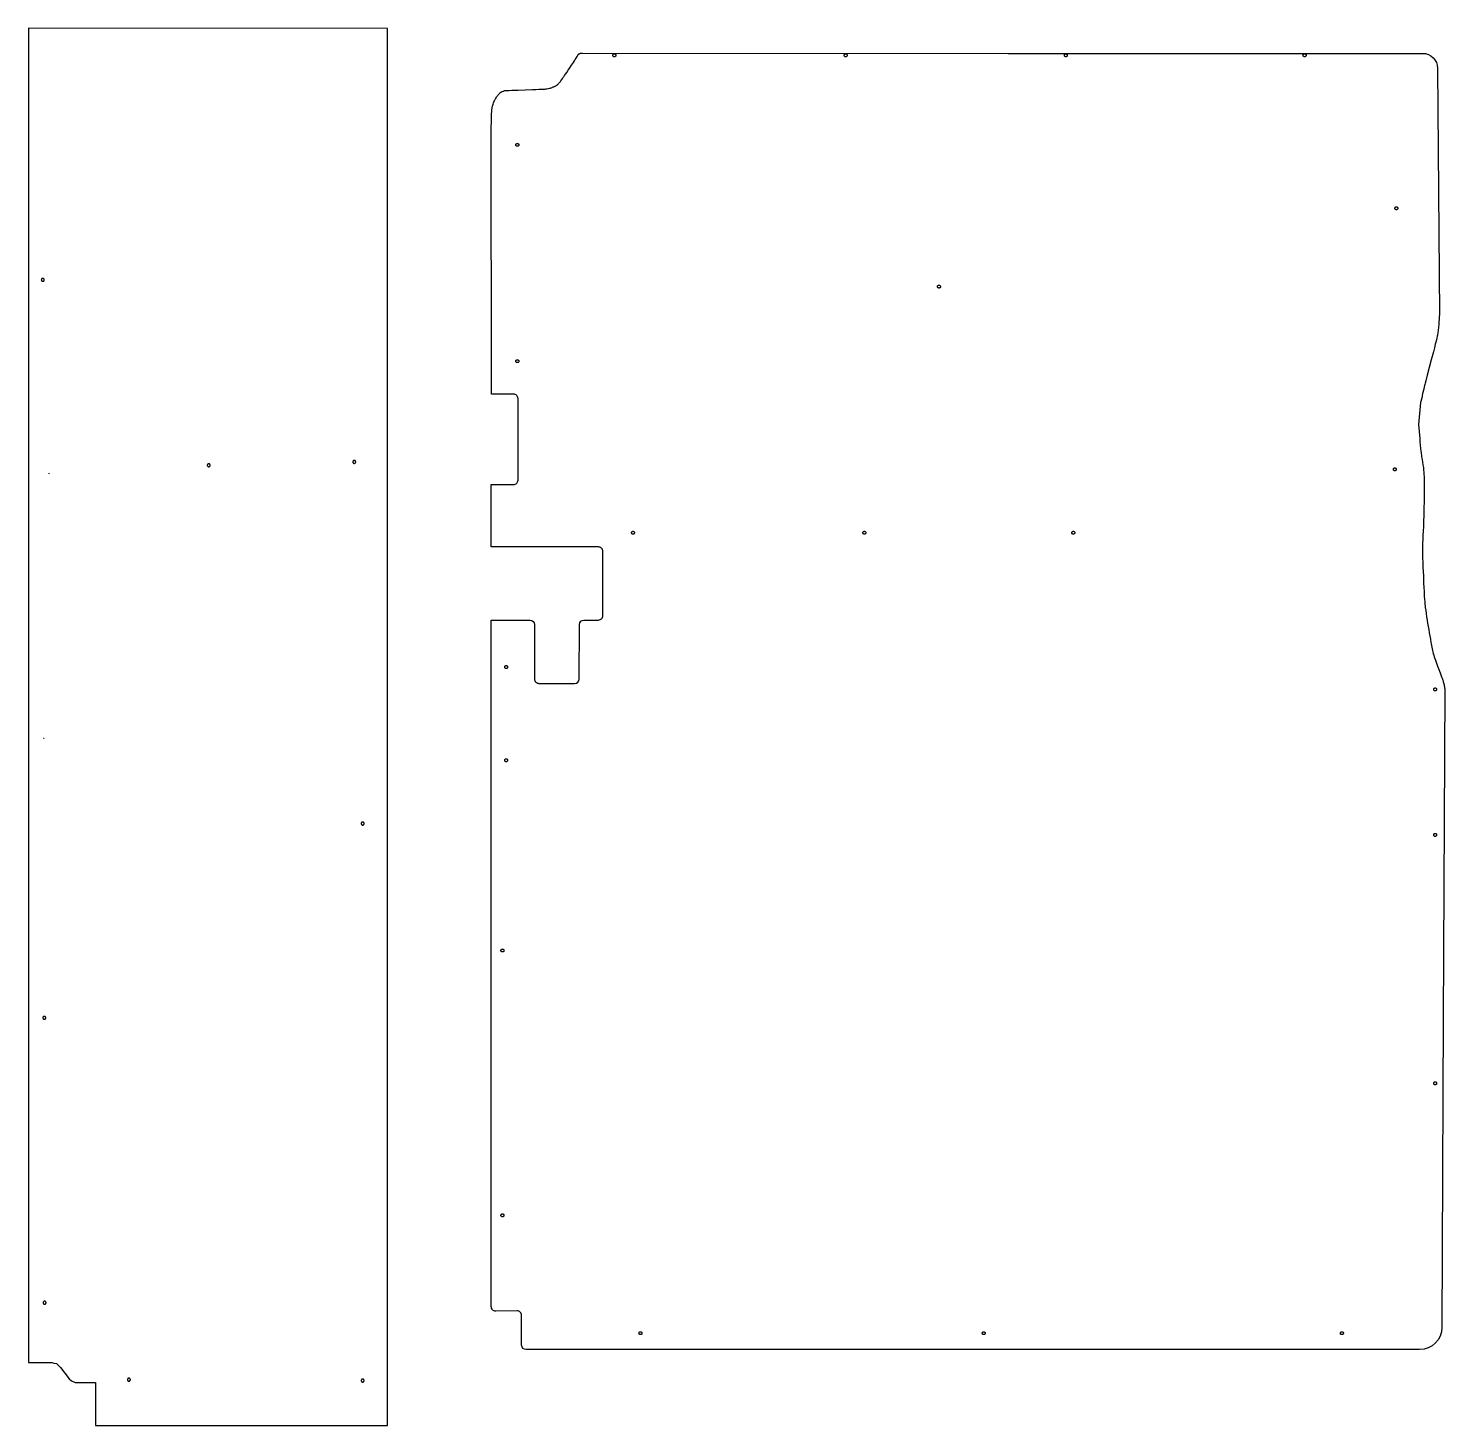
# Model space of a CAD drawing. Extents: x -1323 to 4106, y -2882 to 4656.
# Drawn here: x -1323 to 575, y -2808 to -935 of the extents above; entities that cross this region are included whole.
import ezdxf

# ---------------------------------------------------------------- set-up
doc = ezdxf.new("R2010")
doc.units = 0
doc.layers.add('Default_Layer', color=1, linetype='CONTINUOUS')

msp = doc.modelspace()

# ---------------------------------------------------------------- linework, layer by layer
at = {"layer": 'Default_Layer'}
for points in [[(-858.6, -2808.2), (-841.5, -2808.2), (-841.5, -2340), (-841.5, -1871.7), (-841.5, -1403.4), (-841.5, -935.1), (-1322.6, -935), (-1322.6, -1382.1), (-1322.6, -1829.2), (-1322.6, -2276.3), (-1322.6, -2723.4), (-1290.7, -2723.4), (-1288.4, -2724.6), (-1284.8, -2724.9), (-1279.4, -2730.1), (-1267.9, -2745.2), (-1264.9, -2748.3), (-1259.7, -2750.4), (-1232.8, -2750.4), (-1232.8, -2807.9), (-858.6, -2808.2)], [(-537.2, -969.2), (-537, -969.3), (-536.8, -969.3), (-536.7, -969.3), (-536.5, -969.4), (-536.3, -969.5), (-536.1, -969.6), (-536, -969.7), (-535.8, -969.8), (-535.7, -970), (-535.6, -970.1), (-535.5, -970.3), (-535.4, -970.5), (-535.3, -970.6), (-535.3, -970.8), (-535.3, -971), (-535.2, -971.2), (-535.3, -971.4), (-535.3, -971.6), (-535.3, -971.8), (-535.4, -972), (-535.5, -972.2), (-535.6, -972.4), (-535.7, -972.5), (-535.8, -972.7), (-536, -972.8), (-536.1, -972.9), (-536.3, -973), (-536.5, -973.1), (-536.7, -973.2), (-536.8, -973.2), (-537, -973.2), (-537.2, -973.2), (-537.5, -973.2), (-537.6, -973.2), (-537.8, -973.2), (-538, -973.1), (-538.2, -973), (-538.4, -972.9), (-538.5, -972.8), (-538.7, -972.7), (-538.8, -972.5), (-538.9, -972.4), (-539, -972.2), (-539.1, -972), (-539.2, -971.8), (-539.2, -971.6), (-539.2, -971.4), (-539.2, -971.2), (-539.2, -971), (-539.2, -970.8), (-539.2, -970.6), (-539.1, -970.5), (-539, -970.3), (-538.9, -970.1), (-538.8, -970), (-538.7, -969.8), (-538.5, -969.7), (-538.4, -969.6), (-538.2, -969.5), (-538, -969.4), (-537.8, -969.3), (-537.6, -969.3), (-537.5, -969.3), (-537.2, -969.2)], [(-227.2, -969.2), (-227, -969.3), (-226.8, -969.3), (-226.7, -969.3), (-226.5, -969.4), (-226.3, -969.5), (-226.1, -969.6), (-226, -969.7), (-225.8, -969.8), (-225.7, -970), (-225.6, -970.1), (-225.5, -970.3), (-225.4, -970.5), (-225.3, -970.6), (-225.3, -970.8), (-225.3, -971), (-225.2, -971.2), (-225.3, -971.4), (-225.3, -971.6), (-225.3, -971.8), (-225.4, -972), (-225.5, -972.2), (-225.6, -972.4), (-225.7, -972.5), (-225.8, -972.7), (-226, -972.8), (-226.1, -972.9), (-226.3, -973), (-226.5, -973.1), (-226.7, -973.2), (-226.8, -973.2), (-227, -973.2), (-227.2, -973.2), (-227.5, -973.2), (-227.6, -973.2), (-227.8, -973.2), (-228, -973.1), (-228.2, -973), (-228.4, -972.9), (-228.5, -972.8), (-228.7, -972.7), (-228.8, -972.5), (-228.9, -972.4), (-229, -972.2), (-229.1, -972), (-229.2, -971.8), (-229.2, -971.6), (-229.2, -971.4), (-229.2, -971.2), (-229.2, -971), (-229.2, -970.8), (-229.2, -970.6), (-229.1, -970.5), (-229, -970.3), (-228.9, -970.1), (-228.8, -970), (-228.7, -969.8), (-228.5, -969.7), (-228.4, -969.6), (-228.2, -969.5), (-228, -969.4), (-227.8, -969.3), (-227.6, -969.3), (-227.5, -969.3), (-227.2, -969.2)], [(67.8, -969.2), (68, -969.3), (68.2, -969.3), (68.3, -969.3), (68.5, -969.4), (68.7, -969.5), (68.9, -969.6), (69, -969.7), (69.2, -969.8), (69.3, -970), (69.4, -970.1), (69.5, -970.3), (69.6, -970.5), (69.7, -970.6), (69.7, -970.8), (69.7, -971), (69.8, -971.2), (69.7, -971.4), (69.7, -971.6), (69.7, -971.8), (69.6, -972), (69.5, -972.2), (69.4, -972.4), (69.3, -972.5), (69.2, -972.7), (69, -972.8), (68.9, -972.9), (68.7, -973), (68.5, -973.1), (68.3, -973.2), (68.2, -973.2), (68, -973.2), (67.8, -973.2), (67.5, -973.2), (67.4, -973.2), (67.2, -973.2), (67, -973.1), (66.8, -973), (66.6, -972.9), (66.5, -972.8), (66.3, -972.7), (66.2, -972.5), (66.1, -972.4), (66, -972.2), (65.9, -972), (65.8, -971.8), (65.8, -971.6), (65.8, -971.4), (65.8, -971.2), (65.8, -971), (65.8, -970.8), (65.8, -970.6), (65.9, -970.5), (66, -970.3), (66.1, -970.1), (66.2, -970), (66.3, -969.8), (66.5, -969.7), (66.6, -969.6), (66.8, -969.5), (67, -969.4), (67.2, -969.3), (67.4, -969.3), (67.5, -969.3), (67.8, -969.2)], [(387.8, -969.2), (388, -969.3), (388.2, -969.3), (388.3, -969.3), (388.5, -969.4), (388.7, -969.5), (388.9, -969.6), (389, -969.7), (389.2, -969.8), (389.3, -970), (389.4, -970.1), (389.5, -970.3), (389.6, -970.5), (389.7, -970.6), (389.7, -970.8), (389.7, -971), (389.8, -971.2), (389.7, -971.4), (389.7, -971.6), (389.7, -971.8), (389.6, -972), (389.5, -972.2), (389.4, -972.4), (389.3, -972.5), (389.2, -972.7), (389, -972.8), (388.9, -972.9), (388.7, -973), (388.5, -973.1), (388.3, -973.2), (388.2, -973.2), (388, -973.2), (387.8, -973.2), (387.5, -973.2), (387.4, -973.2), (387.2, -973.2), (387, -973.1), (386.8, -973), (386.6, -972.9), (386.5, -972.8), (386.3, -972.7), (386.2, -972.5), (386.1, -972.4), (386, -972.2), (385.9, -972), (385.8, -971.8), (385.8, -971.6), (385.8, -971.4), (385.8, -971.2), (385.8, -971), (385.8, -970.8), (385.8, -970.6), (385.9, -970.5), (386, -970.3), (386.1, -970.1), (386.2, -970), (386.3, -969.8), (386.5, -969.7), (386.6, -969.6), (386.8, -969.5), (387, -969.4), (387.2, -969.3), (387.4, -969.3), (387.5, -969.3), (387.8, -969.2)], [(-667.2, -1089.2), (-667, -1089.3), (-666.8, -1089.3), (-666.7, -1089.3), (-666.5, -1089.4), (-666.3, -1089.5), (-666.1, -1089.6), (-666, -1089.7), (-665.8, -1089.8), (-665.7, -1090), (-665.6, -1090.1), (-665.5, -1090.3), (-665.4, -1090.5), (-665.3, -1090.6), (-665.3, -1090.8), (-665.3, -1091), (-665.2, -1091.2), (-665.3, -1091.4), (-665.3, -1091.6), (-665.3, -1091.8), (-665.4, -1092), (-665.5, -1092.2), (-665.6, -1092.4), (-665.7, -1092.5), (-665.8, -1092.7), (-666, -1092.8), (-666.1, -1092.9), (-666.3, -1093), (-666.5, -1093.1), (-666.7, -1093.2), (-666.8, -1093.2), (-667, -1093.2), (-667.2, -1093.2), (-667.5, -1093.2), (-667.6, -1093.2), (-667.8, -1093.2), (-668, -1093.1), (-668.2, -1093), (-668.4, -1092.9), (-668.5, -1092.8), (-668.7, -1092.7), (-668.8, -1092.5), (-668.9, -1092.4), (-669, -1092.2), (-669.1, -1092), (-669.2, -1091.8), (-669.2, -1091.6), (-669.2, -1091.4), (-669.2, -1091.2), (-669.2, -1091), (-669.2, -1090.8), (-669.2, -1090.6), (-669.1, -1090.5), (-669, -1090.3), (-668.9, -1090.1), (-668.8, -1090), (-668.7, -1089.8), (-668.5, -1089.7), (-668.4, -1089.6), (-668.2, -1089.5), (-668, -1089.4), (-667.8, -1089.3), (-667.6, -1089.3), (-667.5, -1089.3), (-667.2, -1089.2)], [(510.8, -1174.2), (511, -1174.3), (511.2, -1174.3), (511.3, -1174.3), (511.5, -1174.4), (511.7, -1174.5), (511.9, -1174.6), (512, -1174.7), (512.2, -1174.8), (512.3, -1175), (512.4, -1175.1), (512.5, -1175.3), (512.6, -1175.5), (512.7, -1175.6), (512.7, -1175.8), (512.7, -1176), (512.8, -1176.2), (512.7, -1176.4), (512.7, -1176.6), (512.7, -1176.8), (512.6, -1177), (512.5, -1177.2), (512.4, -1177.4), (512.3, -1177.5), (512.2, -1177.7), (512, -1177.8), (511.9, -1177.9), (511.7, -1178), (511.5, -1178.1), (511.3, -1178.2), (511.2, -1178.2), (511, -1178.2), (510.8, -1178.2), (510.5, -1178.2), (510.4, -1178.2), (510.2, -1178.2), (510, -1178.1), (509.8, -1178), (509.6, -1177.9), (509.5, -1177.8), (509.3, -1177.7), (509.2, -1177.5), (509.1, -1177.4), (509, -1177.2), (508.9, -1177), (508.8, -1176.8), (508.8, -1176.6), (508.8, -1176.4), (508.8, -1176.2), (508.8, -1176), (508.8, -1175.8), (508.8, -1175.6), (508.9, -1175.5), (509, -1175.3), (509.1, -1175.1), (509.2, -1175), (509.3, -1174.8), (509.5, -1174.7), (509.6, -1174.6), (509.8, -1174.5), (510, -1174.4), (510.2, -1174.3), (510.4, -1174.3), (510.5, -1174.3), (510.8, -1174.2)], [(-1303.3, -1270.2), (-1303.5, -1270.2), (-1303.7, -1270.3), (-1303.9, -1270.3), (-1304.1, -1270.4), (-1304.2, -1270.5), (-1304.4, -1270.6), (-1304.5, -1270.7), (-1304.7, -1270.8), (-1304.8, -1271), (-1304.9, -1271.1), (-1305, -1271.3), (-1305.1, -1271.5), (-1305.2, -1271.6), (-1305.2, -1271.8), (-1305.3, -1272), (-1305.3, -1272.2), (-1305.3, -1272.4), (-1305.2, -1272.6), (-1305.2, -1272.8), (-1305.1, -1273), (-1305, -1273.2), (-1304.9, -1273.4), (-1304.8, -1273.5), (-1304.7, -1273.7), (-1304.5, -1273.8), (-1304.4, -1273.9), (-1304.2, -1274), (-1304.1, -1274.1), (-1303.9, -1274.1), (-1303.7, -1274.2), (-1303.5, -1274.2), (-1303.3, -1274.2), (-1303.1, -1274.2), (-1302.9, -1274.2), (-1302.7, -1274.1), (-1302.5, -1274.1), (-1302.3, -1274), (-1302.2, -1273.9), (-1302, -1273.8), (-1301.9, -1273.7), (-1301.7, -1273.5), (-1301.6, -1273.4), (-1301.5, -1273.2), (-1301.4, -1273), (-1301.4, -1272.8), (-1301.3, -1272.6), (-1301.3, -1272.4), (-1301.3, -1272.2), (-1301.3, -1272), (-1301.3, -1271.8), (-1301.4, -1271.6), (-1301.4, -1271.5), (-1301.5, -1271.3), (-1301.6, -1271.1), (-1301.7, -1271), (-1301.9, -1270.8), (-1302, -1270.7), (-1302.2, -1270.6), (-1302.3, -1270.5), (-1302.5, -1270.4), (-1302.7, -1270.3), (-1302.9, -1270.3), (-1303.1, -1270.2), (-1303.3, -1270.2)], [(-102.2, -1279.2), (-102, -1279.3), (-101.8, -1279.3), (-101.7, -1279.3), (-101.5, -1279.4), (-101.3, -1279.5), (-101.1, -1279.6), (-101, -1279.7), (-100.8, -1279.8), (-100.7, -1280), (-100.6, -1280.1), (-100.5, -1280.3), (-100.4, -1280.5), (-100.3, -1280.6), (-100.3, -1280.8), (-100.3, -1281), (-100.2, -1281.2), (-100.3, -1281.4), (-100.3, -1281.6), (-100.3, -1281.8), (-100.4, -1282), (-100.5, -1282.2), (-100.6, -1282.4), (-100.7, -1282.5), (-100.8, -1282.7), (-101, -1282.8), (-101.1, -1282.9), (-101.3, -1283), (-101.5, -1283.1), (-101.7, -1283.2), (-101.8, -1283.2), (-102, -1283.2), (-102.2, -1283.2), (-102.5, -1283.2), (-102.6, -1283.2), (-102.8, -1283.2), (-103, -1283.1), (-103.2, -1283), (-103.4, -1282.9), (-103.5, -1282.8), (-103.7, -1282.7), (-103.8, -1282.5), (-103.9, -1282.4), (-104, -1282.2), (-104.1, -1282), (-104.2, -1281.8), (-104.2, -1281.6), (-104.2, -1281.4), (-104.2, -1281.2), (-104.2, -1281), (-104.2, -1280.8), (-104.2, -1280.6), (-104.1, -1280.5), (-104, -1280.3), (-103.9, -1280.1), (-103.8, -1280), (-103.7, -1279.8), (-103.5, -1279.7), (-103.4, -1279.6), (-103.2, -1279.5), (-103, -1279.4), (-102.8, -1279.3), (-102.6, -1279.3), (-102.5, -1279.3), (-102.2, -1279.2)], [(-667.2, -1379.2), (-667, -1379.3), (-666.8, -1379.3), (-666.7, -1379.3), (-666.5, -1379.4), (-666.3, -1379.5), (-666.1, -1379.6), (-666, -1379.7), (-665.8, -1379.8), (-665.7, -1380), (-665.6, -1380.1), (-665.5, -1380.3), (-665.4, -1380.5), (-665.3, -1380.6), (-665.3, -1380.8), (-665.3, -1381), (-665.2, -1381.2), (-665.3, -1381.4), (-665.3, -1381.6), (-665.3, -1381.8), (-665.4, -1382), (-665.5, -1382.2), (-665.6, -1382.4), (-665.7, -1382.5), (-665.8, -1382.7), (-666, -1382.8), (-666.1, -1382.9), (-666.3, -1383), (-666.5, -1383.1), (-666.7, -1383.2), (-666.8, -1383.2), (-667, -1383.2), (-667.2, -1383.2), (-667.5, -1383.2), (-667.6, -1383.2), (-667.8, -1383.2), (-668, -1383.1), (-668.2, -1383), (-668.4, -1382.9), (-668.5, -1382.8), (-668.7, -1382.7), (-668.8, -1382.5), (-668.9, -1382.4), (-669, -1382.2), (-669.1, -1382), (-669.2, -1381.8), (-669.2, -1381.6), (-669.2, -1381.4), (-669.2, -1381.2), (-669.2, -1381), (-669.2, -1380.8), (-669.2, -1380.6), (-669.1, -1380.5), (-669, -1380.3), (-668.9, -1380.1), (-668.8, -1380), (-668.7, -1379.8), (-668.5, -1379.7), (-668.4, -1379.6), (-668.2, -1379.5), (-668, -1379.4), (-667.8, -1379.3), (-667.6, -1379.3), (-667.5, -1379.3), (-667.2, -1379.2)], [(-885.9, -1514.3), (-886.1, -1514.3), (-886.3, -1514.3), (-886.5, -1514.4), (-886.6, -1514.4), (-886.8, -1514.5), (-887, -1514.6), (-887.1, -1514.7), (-887.3, -1514.9), (-887.4, -1515), (-887.5, -1515.2), (-887.6, -1515.3), (-887.7, -1515.5), (-887.8, -1515.7), (-887.8, -1515.9), (-887.9, -1516.1), (-887.9, -1516.3), (-887.9, -1516.5), (-887.8, -1516.7), (-887.8, -1516.9), (-887.7, -1517.1), (-887.6, -1517.2), (-887.5, -1517.4), (-887.4, -1517.5), (-887.3, -1517.7), (-887.1, -1517.8), (-887, -1517.9), (-886.8, -1518), (-886.6, -1518.1), (-886.5, -1518.2), (-886.3, -1518.2), (-886.1, -1518.3), (-885.9, -1518.3), (-885.7, -1518.3), (-885.5, -1518.2), (-885.3, -1518.2), (-885.1, -1518.1), (-884.9, -1518), (-884.7, -1517.9), (-884.6, -1517.8), (-884.5, -1517.7), (-884.3, -1517.5), (-884.2, -1517.4), (-884.1, -1517.2), (-884, -1517.1), (-884, -1516.9), (-883.9, -1516.7), (-883.9, -1516.5), (-883.9, -1516.3), (-883.9, -1516.1), (-883.9, -1515.9), (-884, -1515.7), (-884, -1515.5), (-884.1, -1515.3), (-884.2, -1515.2), (-884.3, -1515), (-884.5, -1514.9), (-884.6, -1514.7), (-884.7, -1514.6), (-884.9, -1514.5), (-885.1, -1514.4), (-885.3, -1514.4), (-885.5, -1514.3), (-885.7, -1514.3), (-885.9, -1514.3)], [(-1080.9, -1518.7), (-1081.1, -1518.7), (-1081.3, -1518.8), (-1081.5, -1518.8), (-1081.7, -1518.9), (-1081.8, -1519), (-1082, -1519.1), (-1082.2, -1519.2), (-1082.3, -1519.3), (-1082.4, -1519.5), (-1082.5, -1519.6), (-1082.6, -1519.8), (-1082.7, -1520), (-1082.8, -1520.1), (-1082.8, -1520.3), (-1082.9, -1520.5), (-1082.9, -1520.7), (-1082.9, -1520.9), (-1082.8, -1521.1), (-1082.8, -1521.3), (-1082.7, -1521.5), (-1082.6, -1521.7), (-1082.5, -1521.9), (-1082.4, -1522), (-1082.3, -1522.1), (-1082.2, -1522.3), (-1082, -1522.4), (-1081.8, -1522.5), (-1081.7, -1522.6), (-1081.5, -1522.6), (-1081.3, -1522.7), (-1081.1, -1522.7), (-1080.9, -1522.7), (-1080.7, -1522.7), (-1080.5, -1522.7), (-1080.3, -1522.6), (-1080.1, -1522.6), (-1079.9, -1522.5), (-1079.8, -1522.4), (-1079.6, -1522.3), (-1079.5, -1522.1), (-1079.3, -1522), (-1079.2, -1521.9), (-1079.1, -1521.7), (-1079, -1521.5), (-1079, -1521.3), (-1078.9, -1521.1), (-1078.9, -1520.9), (-1078.9, -1520.7), (-1078.9, -1520.5), (-1078.9, -1520.3), (-1079, -1520.1), (-1079, -1520), (-1079.1, -1519.8), (-1079.2, -1519.6), (-1079.3, -1519.5), (-1079.5, -1519.3), (-1079.6, -1519.2), (-1079.8, -1519.1), (-1079.9, -1519), (-1080.1, -1518.9), (-1080.3, -1518.8), (-1080.5, -1518.8), (-1080.7, -1518.7), (-1080.9, -1518.7)], [(508.8, -1524.2), (509, -1524.3), (509.2, -1524.3), (509.3, -1524.3), (509.5, -1524.4), (509.7, -1524.5), (509.9, -1524.6), (510, -1524.7), (510.2, -1524.8), (510.3, -1525), (510.4, -1525.1), (510.5, -1525.3), (510.6, -1525.5), (510.7, -1525.6), (510.7, -1525.8), (510.7, -1526), (510.8, -1526.2), (510.7, -1526.4), (510.7, -1526.6), (510.7, -1526.8), (510.6, -1527), (510.5, -1527.2), (510.4, -1527.4), (510.3, -1527.5), (510.2, -1527.7), (510, -1527.8), (509.9, -1527.9), (509.7, -1528), (509.5, -1528.1), (509.3, -1528.2), (509.2, -1528.2), (509, -1528.2), (508.8, -1528.2), (508.5, -1528.2), (508.4, -1528.2), (508.2, -1528.2), (508, -1528.1), (507.8, -1528), (507.6, -1527.9), (507.5, -1527.8), (507.3, -1527.7), (507.2, -1527.5), (507.1, -1527.4), (507, -1527.2), (506.9, -1527), (506.8, -1526.8), (506.8, -1526.6), (506.8, -1526.4), (506.8, -1526.2), (506.8, -1526), (506.8, -1525.8), (506.8, -1525.6), (506.9, -1525.5), (507, -1525.3), (507.1, -1525.1), (507.2, -1525), (507.3, -1524.8), (507.5, -1524.7), (507.6, -1524.6), (507.8, -1524.5), (508, -1524.4), (508.2, -1524.3), (508.4, -1524.3), (508.5, -1524.3), (508.8, -1524.2)], [(-512.2, -1609.2), (-512, -1609.3), (-511.8, -1609.3), (-511.7, -1609.3), (-511.5, -1609.4), (-511.3, -1609.5), (-511.1, -1609.6), (-511, -1609.7), (-510.8, -1609.8), (-510.7, -1610), (-510.6, -1610.1), (-510.5, -1610.3), (-510.4, -1610.5), (-510.3, -1610.6), (-510.3, -1610.8), (-510.3, -1611), (-510.2, -1611.2), (-510.3, -1611.4), (-510.3, -1611.6), (-510.3, -1611.8), (-510.4, -1612), (-510.5, -1612.2), (-510.6, -1612.4), (-510.7, -1612.5), (-510.8, -1612.7), (-511, -1612.8), (-511.1, -1612.9), (-511.3, -1613), (-511.5, -1613.1), (-511.7, -1613.2), (-511.8, -1613.2), (-512, -1613.2), (-512.2, -1613.2), (-512.5, -1613.2), (-512.6, -1613.2), (-512.8, -1613.2), (-513, -1613.1), (-513.2, -1613), (-513.4, -1612.9), (-513.5, -1612.8), (-513.7, -1612.7), (-513.8, -1612.5), (-513.9, -1612.4), (-514, -1612.2), (-514.1, -1612), (-514.2, -1611.8), (-514.2, -1611.6), (-514.2, -1611.4), (-514.2, -1611.2), (-514.2, -1611), (-514.2, -1610.8), (-514.2, -1610.6), (-514.1, -1610.5), (-514, -1610.3), (-513.9, -1610.1), (-513.8, -1610), (-513.7, -1609.8), (-513.5, -1609.7), (-513.4, -1609.6), (-513.2, -1609.5), (-513, -1609.4), (-512.8, -1609.3), (-512.6, -1609.3), (-512.5, -1609.3), (-512.2, -1609.2)], [(-202.2, -1609.2), (-202, -1609.3), (-201.8, -1609.3), (-201.7, -1609.3), (-201.5, -1609.4), (-201.3, -1609.5), (-201.1, -1609.6), (-201, -1609.7), (-200.8, -1609.8), (-200.7, -1610), (-200.6, -1610.1), (-200.5, -1610.3), (-200.4, -1610.5), (-200.3, -1610.6), (-200.3, -1610.8), (-200.3, -1611), (-200.2, -1611.2), (-200.3, -1611.4), (-200.3, -1611.6), (-200.3, -1611.8), (-200.4, -1612), (-200.5, -1612.2), (-200.6, -1612.4), (-200.7, -1612.5), (-200.8, -1612.7), (-201, -1612.8), (-201.1, -1612.9), (-201.3, -1613), (-201.5, -1613.1), (-201.7, -1613.2), (-201.8, -1613.2), (-202, -1613.2), (-202.2, -1613.2), (-202.5, -1613.2), (-202.6, -1613.2), (-202.8, -1613.2), (-203, -1613.1), (-203.2, -1613), (-203.4, -1612.9), (-203.5, -1612.8), (-203.7, -1612.7), (-203.8, -1612.5), (-203.9, -1612.4), (-204, -1612.2), (-204.1, -1612), (-204.2, -1611.8), (-204.2, -1611.6), (-204.2, -1611.4), (-204.2, -1611.2), (-204.2, -1611), (-204.2, -1610.8), (-204.2, -1610.6), (-204.1, -1610.5), (-204, -1610.3), (-203.9, -1610.1), (-203.8, -1610), (-203.7, -1609.8), (-203.5, -1609.7), (-203.4, -1609.6), (-203.2, -1609.5), (-203, -1609.4), (-202.8, -1609.3), (-202.6, -1609.3), (-202.5, -1609.3), (-202.2, -1609.2)], [(77.8, -1609.2), (78, -1609.3), (78.2, -1609.3), (78.3, -1609.3), (78.5, -1609.4), (78.7, -1609.5), (78.9, -1609.6), (79, -1609.7), (79.2, -1609.8), (79.3, -1610), (79.4, -1610.1), (79.5, -1610.3), (79.6, -1610.5), (79.7, -1610.6), (79.7, -1610.8), (79.7, -1611), (79.8, -1611.2), (79.7, -1611.4), (79.7, -1611.6), (79.7, -1611.8), (79.6, -1612), (79.5, -1612.2), (79.4, -1612.4), (79.3, -1612.5), (79.2, -1612.7), (79, -1612.8), (78.9, -1612.9), (78.7, -1613), (78.5, -1613.1), (78.3, -1613.2), (78.2, -1613.2), (78, -1613.2), (77.8, -1613.2), (77.5, -1613.2), (77.4, -1613.2), (77.2, -1613.2), (77, -1613.1), (76.8, -1613), (76.6, -1612.9), (76.5, -1612.8), (76.3, -1612.7), (76.2, -1612.5), (76.1, -1612.4), (76, -1612.2), (75.9, -1612), (75.8, -1611.8), (75.8, -1611.6), (75.8, -1611.4), (75.8, -1611.2), (75.8, -1611), (75.8, -1610.8), (75.8, -1610.6), (75.9, -1610.5), (76, -1610.3), (76.1, -1610.1), (76.2, -1610), (76.3, -1609.8), (76.5, -1609.7), (76.6, -1609.6), (76.8, -1609.5), (77, -1609.4), (77.2, -1609.3), (77.4, -1609.3), (77.5, -1609.3), (77.8, -1609.2)], [(-682.2, -1789.2), (-682, -1789.3), (-681.8, -1789.3), (-681.7, -1789.3), (-681.5, -1789.4), (-681.3, -1789.5), (-681.1, -1789.6), (-681, -1789.7), (-680.8, -1789.8), (-680.7, -1790), (-680.6, -1790.1), (-680.5, -1790.3), (-680.4, -1790.5), (-680.3, -1790.6), (-680.3, -1790.8), (-680.3, -1791), (-680.2, -1791.2), (-680.3, -1791.4), (-680.3, -1791.6), (-680.3, -1791.8), (-680.4, -1792), (-680.5, -1792.2), (-680.6, -1792.4), (-680.7, -1792.5), (-680.8, -1792.7), (-681, -1792.8), (-681.1, -1792.9), (-681.3, -1793), (-681.5, -1793.1), (-681.7, -1793.2), (-681.8, -1793.2), (-682, -1793.2), (-682.2, -1793.2), (-682.5, -1793.2), (-682.6, -1793.2), (-682.8, -1793.2), (-683, -1793.1), (-683.2, -1793), (-683.4, -1792.9), (-683.5, -1792.8), (-683.7, -1792.7), (-683.8, -1792.5), (-683.9, -1792.4), (-684, -1792.2), (-684.1, -1792), (-684.2, -1791.8), (-684.2, -1791.6), (-684.2, -1791.4), (-684.2, -1791.2), (-684.2, -1791), (-684.2, -1790.8), (-684.2, -1790.6), (-684.1, -1790.5), (-684, -1790.3), (-683.9, -1790.1), (-683.8, -1790), (-683.7, -1789.8), (-683.5, -1789.7), (-683.4, -1789.6), (-683.2, -1789.5), (-683, -1789.4), (-682.8, -1789.3), (-682.6, -1789.3), (-682.5, -1789.3), (-682.2, -1789.2)], [(562.8, -1819.2), (563, -1819.3), (563.2, -1819.3), (563.3, -1819.3), (563.5, -1819.4), (563.7, -1819.5), (563.9, -1819.6), (564, -1819.7), (564.2, -1819.8), (564.3, -1820), (564.4, -1820.1), (564.5, -1820.3), (564.6, -1820.5), (564.7, -1820.6), (564.7, -1820.8), (564.7, -1821), (564.8, -1821.2), (564.7, -1821.4), (564.7, -1821.6), (564.7, -1821.8), (564.6, -1822), (564.5, -1822.2), (564.4, -1822.4), (564.3, -1822.5), (564.2, -1822.7), (564, -1822.8), (563.9, -1822.9), (563.7, -1823), (563.5, -1823.1), (563.3, -1823.2), (563.2, -1823.2), (563, -1823.2), (562.8, -1823.2), (562.5, -1823.2), (562.4, -1823.2), (562.2, -1823.2), (562, -1823.1), (561.8, -1823), (561.6, -1822.9), (561.5, -1822.8), (561.3, -1822.7), (561.2, -1822.5), (561.1, -1822.4), (561, -1822.2), (560.9, -1822), (560.8, -1821.8), (560.8, -1821.6), (560.8, -1821.4), (560.8, -1821.2), (560.8, -1821), (560.8, -1820.8), (560.8, -1820.6), (560.9, -1820.5), (561, -1820.3), (561.1, -1820.1), (561.2, -1820), (561.3, -1819.8), (561.5, -1819.7), (561.6, -1819.6), (561.8, -1819.5), (562, -1819.4), (562.2, -1819.3), (562.4, -1819.3), (562.5, -1819.3), (562.8, -1819.2)], [(-682.2, -1914.2), (-682, -1914.3), (-681.8, -1914.3), (-681.7, -1914.3), (-681.5, -1914.4), (-681.3, -1914.5), (-681.1, -1914.6), (-681, -1914.7), (-680.8, -1914.8), (-680.7, -1915), (-680.6, -1915.1), (-680.5, -1915.3), (-680.4, -1915.5), (-680.3, -1915.6), (-680.3, -1915.8), (-680.3, -1916), (-680.2, -1916.2), (-680.3, -1916.4), (-680.3, -1916.6), (-680.3, -1916.8), (-680.4, -1917), (-680.5, -1917.2), (-680.6, -1917.4), (-680.7, -1917.5), (-680.8, -1917.7), (-681, -1917.8), (-681.1, -1917.9), (-681.3, -1918), (-681.5, -1918.1), (-681.7, -1918.2), (-681.8, -1918.2), (-682, -1918.2), (-682.2, -1918.2), (-682.5, -1918.2), (-682.6, -1918.2), (-682.8, -1918.2), (-683, -1918.1), (-683.2, -1918), (-683.4, -1917.9), (-683.5, -1917.8), (-683.7, -1917.7), (-683.8, -1917.5), (-683.9, -1917.4), (-684, -1917.2), (-684.1, -1917), (-684.2, -1916.8), (-684.2, -1916.6), (-684.2, -1916.4), (-684.2, -1916.2), (-684.2, -1916), (-684.2, -1915.8), (-684.2, -1915.6), (-684.1, -1915.5), (-684, -1915.3), (-683.9, -1915.1), (-683.8, -1915), (-683.7, -1914.8), (-683.5, -1914.7), (-683.4, -1914.6), (-683.2, -1914.5), (-683, -1914.4), (-682.8, -1914.3), (-682.6, -1914.3), (-682.5, -1914.3), (-682.2, -1914.2)], [(-874.5, -1999), (-874.7, -1999.1), (-874.9, -1999.1), (-875.1, -1999.1), (-875.3, -1999.2), (-875.5, -1999.3), (-875.6, -1999.4), (-875.8, -1999.5), (-875.9, -1999.6), (-876.1, -1999.8), (-876.2, -1999.9), (-876.3, -2000.1), (-876.4, -2000.3), (-876.4, -2000.5), (-876.5, -2000.6), (-876.5, -2000.8), (-876.5, -2001), (-876.5, -2001.3), (-876.5, -2001.4), (-876.4, -2001.6), (-876.4, -2001.8), (-876.3, -2002), (-876.2, -2002.2), (-876.1, -2002.3), (-875.9, -2002.5), (-875.8, -2002.6), (-875.6, -2002.7), (-875.5, -2002.8), (-875.3, -2002.9), (-875.1, -2003), (-874.9, -2003), (-874.7, -2003), (-874.5, -2003), (-874.3, -2003), (-874.1, -2003), (-873.9, -2003), (-873.7, -2002.9), (-873.6, -2002.8), (-873.4, -2002.7), (-873.3, -2002.6), (-873.1, -2002.5), (-873, -2002.3), (-872.9, -2002.2), (-872.8, -2002), (-872.7, -2001.8), (-872.6, -2001.6), (-872.6, -2001.4), (-872.5, -2001.3), (-872.5, -2001), (-872.5, -2000.8), (-872.6, -2000.6), (-872.6, -2000.5), (-872.7, -2000.3), (-872.8, -2000.1), (-872.9, -1999.9), (-873, -1999.8), (-873.1, -1999.6), (-873.3, -1999.5), (-873.4, -1999.4), (-873.6, -1999.3), (-873.7, -1999.2), (-873.9, -1999.1), (-874.1, -1999.1), (-874.3, -1999.1), (-874.5, -1999)], [(562.8, -2014.2), (563, -2014.3), (563.2, -2014.3), (563.3, -2014.3), (563.5, -2014.4), (563.7, -2014.5), (563.9, -2014.6), (564, -2014.7), (564.2, -2014.8), (564.3, -2015), (564.4, -2015.1), (564.5, -2015.3), (564.6, -2015.5), (564.7, -2015.6), (564.7, -2015.8), (564.7, -2016), (564.8, -2016.2), (564.7, -2016.4), (564.7, -2016.6), (564.7, -2016.8), (564.6, -2017), (564.5, -2017.2), (564.4, -2017.4), (564.3, -2017.5), (564.2, -2017.7), (564, -2017.8), (563.9, -2017.9), (563.7, -2018), (563.5, -2018.1), (563.3, -2018.2), (563.2, -2018.2), (563, -2018.2), (562.8, -2018.2), (562.5, -2018.2), (562.4, -2018.2), (562.2, -2018.2), (562, -2018.1), (561.8, -2018), (561.6, -2017.9), (561.5, -2017.8), (561.3, -2017.7), (561.2, -2017.5), (561.1, -2017.4), (561, -2017.2), (560.9, -2017), (560.8, -2016.8), (560.8, -2016.6), (560.8, -2016.4), (560.8, -2016.2), (560.8, -2016), (560.8, -2015.8), (560.8, -2015.6), (560.9, -2015.5), (561, -2015.3), (561.1, -2015.1), (561.2, -2015), (561.3, -2014.8), (561.5, -2014.7), (561.6, -2014.6), (561.8, -2014.5), (562, -2014.4), (562.2, -2014.3), (562.4, -2014.3), (562.5, -2014.3), (562.8, -2014.2)], [(-687.2, -2169.2), (-687, -2169.3), (-686.8, -2169.3), (-686.7, -2169.3), (-686.5, -2169.4), (-686.3, -2169.5), (-686.1, -2169.6), (-686, -2169.7), (-685.8, -2169.8), (-685.7, -2170), (-685.6, -2170.1), (-685.5, -2170.3), (-685.4, -2170.5), (-685.3, -2170.6), (-685.3, -2170.8), (-685.3, -2171), (-685.2, -2171.2), (-685.3, -2171.4), (-685.3, -2171.6), (-685.3, -2171.8), (-685.4, -2172), (-685.5, -2172.2), (-685.6, -2172.4), (-685.7, -2172.5), (-685.8, -2172.7), (-686, -2172.8), (-686.1, -2172.9), (-686.3, -2173), (-686.5, -2173.1), (-686.7, -2173.2), (-686.8, -2173.2), (-687, -2173.2), (-687.2, -2173.2), (-687.5, -2173.2), (-687.6, -2173.2), (-687.8, -2173.2), (-688, -2173.1), (-688.2, -2173), (-688.4, -2172.9), (-688.5, -2172.8), (-688.7, -2172.7), (-688.8, -2172.5), (-688.9, -2172.4), (-689, -2172.2), (-689.1, -2172), (-689.2, -2171.8), (-689.2, -2171.6), (-689.2, -2171.4), (-689.2, -2171.2), (-689.2, -2171), (-689.2, -2170.8), (-689.2, -2170.6), (-689.1, -2170.5), (-689, -2170.3), (-688.9, -2170.1), (-688.8, -2170), (-688.7, -2169.8), (-688.5, -2169.7), (-688.4, -2169.6), (-688.2, -2169.5), (-688, -2169.4), (-687.8, -2169.3), (-687.6, -2169.3), (-687.5, -2169.3), (-687.2, -2169.2)], [(-1301.2, -2259.5), (-1301.5, -2259.5), (-1301.7, -2259.5), (-1301.8, -2259.5), (-1302, -2259.6), (-1302.2, -2259.7), (-1302.4, -2259.8), (-1302.5, -2259.9), (-1302.7, -2260), (-1302.8, -2260.2), (-1302.9, -2260.3), (-1303, -2260.5), (-1303.1, -2260.7), (-1303.2, -2260.9), (-1303.2, -2261), (-1303.2, -2261.2), (-1303.2, -2261.5), (-1303.2, -2261.7), (-1303.2, -2261.9), (-1303.2, -2262), (-1303.1, -2262.2), (-1303, -2262.4), (-1302.9, -2262.6), (-1302.8, -2262.7), (-1302.7, -2262.9), (-1302.5, -2263), (-1302.4, -2263.1), (-1302.2, -2263.2), (-1302, -2263.3), (-1301.8, -2263.4), (-1301.7, -2263.4), (-1301.5, -2263.4), (-1301.2, -2263.5), (-1301, -2263.4), (-1300.8, -2263.4), (-1300.7, -2263.4), (-1300.5, -2263.3), (-1300.3, -2263.2), (-1300.1, -2263.1), (-1300, -2263), (-1299.8, -2262.9), (-1299.7, -2262.7), (-1299.6, -2262.6), (-1299.5, -2262.4), (-1299.4, -2262.2), (-1299.3, -2262), (-1299.3, -2261.9), (-1299.3, -2261.7), (-1299.2, -2261.5), (-1299.3, -2261.2), (-1299.3, -2261), (-1299.3, -2260.9), (-1299.4, -2260.7), (-1299.5, -2260.5), (-1299.6, -2260.3), (-1299.7, -2260.2), (-1299.8, -2260), (-1300, -2259.9), (-1300.1, -2259.8), (-1300.3, -2259.7), (-1300.5, -2259.6), (-1300.7, -2259.5), (-1300.8, -2259.5), (-1301, -2259.5), (-1301.2, -2259.5)], [(562.8, -2347.2), (563, -2347.3), (563.2, -2347.3), (563.3, -2347.3), (563.5, -2347.4), (563.7, -2347.5), (563.9, -2347.6), (564, -2347.7), (564.2, -2347.8), (564.3, -2348), (564.4, -2348.1), (564.5, -2348.3), (564.6, -2348.5), (564.7, -2348.6), (564.7, -2348.8), (564.7, -2349), (564.8, -2349.2), (564.7, -2349.4), (564.7, -2349.6), (564.7, -2349.8), (564.6, -2350), (564.5, -2350.2), (564.4, -2350.4), (564.3, -2350.5), (564.2, -2350.7), (564, -2350.8), (563.9, -2350.9), (563.7, -2351), (563.5, -2351.1), (563.3, -2351.2), (563.2, -2351.2), (563, -2351.2), (562.8, -2351.2), (562.5, -2351.2), (562.4, -2351.2), (562.2, -2351.2), (562, -2351.1), (561.8, -2351), (561.6, -2350.9), (561.5, -2350.8), (561.3, -2350.7), (561.2, -2350.5), (561.1, -2350.4), (561, -2350.2), (560.9, -2350), (560.8, -2349.8), (560.8, -2349.6), (560.8, -2349.4), (560.8, -2349.2), (560.8, -2349), (560.8, -2348.8), (560.8, -2348.6), (560.9, -2348.5), (561, -2348.3), (561.1, -2348.1), (561.2, -2348), (561.3, -2347.8), (561.5, -2347.7), (561.6, -2347.6), (561.8, -2347.5), (562, -2347.4), (562.2, -2347.3), (562.4, -2347.3), (562.5, -2347.3), (562.8, -2347.2)], [(-687.2, -2524.2), (-687, -2524.3), (-686.8, -2524.3), (-686.7, -2524.3), (-686.5, -2524.4), (-686.3, -2524.5), (-686.1, -2524.6), (-686, -2524.7), (-685.8, -2524.8), (-685.7, -2525), (-685.6, -2525.1), (-685.5, -2525.3), (-685.4, -2525.5), (-685.3, -2525.6), (-685.3, -2525.8), (-685.3, -2526), (-685.2, -2526.2), (-685.3, -2526.4), (-685.3, -2526.6), (-685.3, -2526.8), (-685.4, -2527), (-685.5, -2527.2), (-685.6, -2527.4), (-685.7, -2527.5), (-685.8, -2527.7), (-686, -2527.8), (-686.1, -2527.9), (-686.3, -2528), (-686.5, -2528.1), (-686.7, -2528.2), (-686.8, -2528.2), (-687, -2528.2), (-687.2, -2528.2), (-687.5, -2528.2), (-687.6, -2528.2), (-687.8, -2528.2), (-688, -2528.1), (-688.2, -2528), (-688.4, -2527.9), (-688.5, -2527.8), (-688.7, -2527.7), (-688.8, -2527.5), (-688.9, -2527.4), (-689, -2527.2), (-689.1, -2527), (-689.2, -2526.8), (-689.2, -2526.6), (-689.2, -2526.4), (-689.2, -2526.2), (-689.2, -2526), (-689.2, -2525.8), (-689.2, -2525.6), (-689.1, -2525.5), (-689, -2525.3), (-688.9, -2525.1), (-688.8, -2525), (-688.7, -2524.8), (-688.5, -2524.7), (-688.4, -2524.6), (-688.2, -2524.5), (-688, -2524.4), (-687.8, -2524.3), (-687.6, -2524.3), (-687.5, -2524.3), (-687.2, -2524.2)], [(-1300.8, -2641.5), (-1301, -2641.5), (-1301.2, -2641.5), (-1301.4, -2641.5), (-1301.6, -2641.6), (-1301.8, -2641.7), (-1302, -2641.8), (-1302.1, -2641.9), (-1302.3, -2642), (-1302.4, -2642.2), (-1302.5, -2642.3), (-1302.6, -2642.5), (-1302.7, -2642.7), (-1302.8, -2642.9), (-1302.8, -2643.1), (-1302.8, -2643.3), (-1302.8, -2643.5), (-1302.8, -2643.7), (-1302.8, -2643.9), (-1302.8, -2644.1), (-1302.7, -2644.2), (-1302.6, -2644.4), (-1302.5, -2644.6), (-1302.4, -2644.7), (-1302.3, -2644.9), (-1302.1, -2645), (-1302, -2645.1), (-1301.8, -2645.2), (-1301.6, -2645.3), (-1301.4, -2645.4), (-1301.2, -2645.4), (-1301, -2645.4), (-1300.8, -2645.5), (-1300.6, -2645.4), (-1300.4, -2645.4), (-1300.2, -2645.4), (-1300.1, -2645.3), (-1299.9, -2645.2), (-1299.7, -2645.1), (-1299.6, -2645), (-1299.4, -2644.9), (-1299.3, -2644.7), (-1299.2, -2644.6), (-1299.1, -2644.4), (-1299, -2644.2), (-1298.9, -2644.1), (-1298.9, -2643.9), (-1298.9, -2643.7), (-1298.8, -2643.5), (-1298.9, -2643.3), (-1298.9, -2643.1), (-1298.9, -2642.9), (-1299, -2642.7), (-1299.1, -2642.5), (-1299.2, -2642.3), (-1299.3, -2642.2), (-1299.4, -2642), (-1299.6, -2641.9), (-1299.7, -2641.8), (-1299.9, -2641.7), (-1300.1, -2641.6), (-1300.2, -2641.5), (-1300.4, -2641.5), (-1300.6, -2641.5), (-1300.8, -2641.5)], [(-502.2, -2682.2), (-502, -2682.3), (-501.8, -2682.3), (-501.7, -2682.3), (-501.5, -2682.4), (-501.3, -2682.5), (-501.1, -2682.6), (-501, -2682.7), (-500.8, -2682.8), (-500.7, -2683), (-500.6, -2683.1), (-500.5, -2683.3), (-500.4, -2683.5), (-500.3, -2683.6), (-500.3, -2683.8), (-500.3, -2684), (-500.2, -2684.2), (-500.3, -2684.4), (-500.3, -2684.6), (-500.3, -2684.8), (-500.4, -2685), (-500.5, -2685.2), (-500.6, -2685.4), (-500.7, -2685.5), (-500.8, -2685.7), (-501, -2685.8), (-501.1, -2685.9), (-501.3, -2686), (-501.5, -2686.1), (-501.7, -2686.2), (-501.8, -2686.2), (-502, -2686.2), (-502.2, -2686.2), (-502.5, -2686.2), (-502.6, -2686.2), (-502.8, -2686.2), (-503, -2686.1), (-503.2, -2686), (-503.4, -2685.9), (-503.5, -2685.8), (-503.7, -2685.7), (-503.8, -2685.5), (-503.9, -2685.4), (-504, -2685.2), (-504.1, -2685), (-504.2, -2684.8), (-504.2, -2684.6), (-504.2, -2684.4), (-504.2, -2684.2), (-504.2, -2684), (-504.2, -2683.8), (-504.2, -2683.6), (-504.1, -2683.5), (-504, -2683.3), (-503.9, -2683.1), (-503.8, -2683), (-503.7, -2682.8), (-503.5, -2682.7), (-503.4, -2682.6), (-503.2, -2682.5), (-503, -2682.4), (-502.8, -2682.3), (-502.6, -2682.3), (-502.5, -2682.3), (-502.2, -2682.2)], [(-42.2, -2682.2), (-42, -2682.3), (-41.8, -2682.3), (-41.7, -2682.3), (-41.5, -2682.4), (-41.3, -2682.5), (-41.1, -2682.6), (-41, -2682.7), (-40.8, -2682.8), (-40.7, -2683), (-40.6, -2683.1), (-40.5, -2683.3), (-40.4, -2683.5), (-40.3, -2683.6), (-40.3, -2683.8), (-40.3, -2684), (-40.2, -2684.2), (-40.3, -2684.4), (-40.3, -2684.6), (-40.3, -2684.8), (-40.4, -2685), (-40.5, -2685.2), (-40.6, -2685.4), (-40.7, -2685.5), (-40.8, -2685.7), (-41, -2685.8), (-41.1, -2685.9), (-41.3, -2686), (-41.5, -2686.1), (-41.7, -2686.2), (-41.8, -2686.2), (-42, -2686.2), (-42.2, -2686.2), (-42.5, -2686.2), (-42.6, -2686.2), (-42.8, -2686.2), (-43, -2686.1), (-43.2, -2686), (-43.4, -2685.9), (-43.5, -2685.8), (-43.7, -2685.7), (-43.8, -2685.5), (-43.9, -2685.4), (-44, -2685.2), (-44.1, -2685), (-44.2, -2684.8), (-44.2, -2684.6), (-44.2, -2684.4), (-44.2, -2684.2), (-44.2, -2684), (-44.2, -2683.8), (-44.2, -2683.6), (-44.1, -2683.5), (-44, -2683.3), (-43.9, -2683.1), (-43.8, -2683), (-43.7, -2682.8), (-43.5, -2682.7), (-43.4, -2682.6), (-43.2, -2682.5), (-43, -2682.4), (-42.8, -2682.3), (-42.6, -2682.3), (-42.5, -2682.3), (-42.2, -2682.2)], [(437.8, -2682.2), (438, -2682.3), (438.2, -2682.3), (438.3, -2682.3), (438.5, -2682.4), (438.7, -2682.5), (438.9, -2682.6), (439, -2682.7), (439.2, -2682.8), (439.3, -2683), (439.4, -2683.1), (439.5, -2683.3), (439.6, -2683.5), (439.7, -2683.6), (439.7, -2683.8), (439.7, -2684), (439.8, -2684.2), (439.7, -2684.4), (439.7, -2684.6), (439.7, -2684.8), (439.6, -2685), (439.5, -2685.2), (439.4, -2685.4), (439.3, -2685.5), (439.2, -2685.7), (439, -2685.8), (438.9, -2685.9), (438.7, -2686), (438.5, -2686.1), (438.3, -2686.2), (438.2, -2686.2), (438, -2686.2), (437.8, -2686.2), (437.5, -2686.2), (437.4, -2686.2), (437.2, -2686.2), (437, -2686.1), (436.8, -2686), (436.6, -2685.9), (436.5, -2685.8), (436.3, -2685.7), (436.2, -2685.5), (436.1, -2685.4), (436, -2685.2), (435.9, -2685), (435.8, -2684.8), (435.8, -2684.6), (435.8, -2684.4), (435.8, -2684.2), (435.8, -2684), (435.8, -2683.8), (435.8, -2683.6), (435.9, -2683.5), (436, -2683.3), (436.1, -2683.1), (436.2, -2683), (436.3, -2682.8), (436.5, -2682.7), (436.6, -2682.6), (436.8, -2682.5), (437, -2682.4), (437.2, -2682.3), (437.4, -2682.3), (437.5, -2682.3), (437.8, -2682.2)], [(-1187.9, -2744.5), (-1188.1, -2744.6), (-1188.3, -2744.6), (-1188.5, -2744.6), (-1188.7, -2744.7), (-1188.9, -2744.8), (-1189, -2744.9), (-1189.2, -2745), (-1189.3, -2745.1), (-1189.4, -2745.3), (-1189.6, -2745.4), (-1189.7, -2745.6), (-1189.7, -2745.8), (-1189.8, -2746), (-1189.9, -2746.1), (-1189.9, -2746.3), (-1189.9, -2746.5), (-1189.9, -2746.8), (-1189.9, -2747), (-1189.8, -2747.1), (-1189.7, -2747.3), (-1189.7, -2747.5), (-1189.6, -2747.7), (-1189.4, -2747.8), (-1189.3, -2748), (-1189.2, -2748.1), (-1189, -2748.2), (-1188.9, -2748.3), (-1188.7, -2748.4), (-1188.5, -2748.5), (-1188.3, -2748.5), (-1188.1, -2748.5), (-1187.9, -2748.5), (-1187.7, -2748.5), (-1187.5, -2748.5), (-1187.3, -2748.5), (-1187.1, -2748.4), (-1186.9, -2748.3), (-1186.8, -2748.2), (-1186.6, -2748.1), (-1186.5, -2748), (-1186.4, -2747.8), (-1186.2, -2747.7), (-1186.1, -2747.5), (-1186.1, -2747.3), (-1186, -2747.1), (-1185.9, -2747), (-1185.9, -2746.8), (-1185.9, -2746.5), (-1185.9, -2746.3), (-1185.9, -2746.1), (-1186, -2746), (-1186.1, -2745.8), (-1186.1, -2745.6), (-1186.2, -2745.4), (-1186.4, -2745.3), (-1186.5, -2745.1), (-1186.6, -2745), (-1186.8, -2744.9), (-1186.9, -2744.8), (-1187.1, -2744.7), (-1187.3, -2744.6), (-1187.5, -2744.6), (-1187.7, -2744.6), (-1187.9, -2744.5)], [(-874.5, -2745.8), (-874.7, -2745.8), (-874.9, -2745.8), (-875.1, -2745.8), (-875.3, -2745.9), (-875.5, -2746), (-875.6, -2746.1), (-875.8, -2746.2), (-875.9, -2746.3), (-876.1, -2746.5), (-876.2, -2746.6), (-876.3, -2746.8), (-876.4, -2747), (-876.4, -2747.2), (-876.5, -2747.4), (-876.5, -2747.6), (-876.5, -2747.8), (-876.5, -2748), (-876.5, -2748.2), (-876.4, -2748.4), (-876.4, -2748.5), (-876.3, -2748.7), (-876.2, -2748.9), (-876.1, -2749), (-875.9, -2749.2), (-875.8, -2749.3), (-875.6, -2749.4), (-875.5, -2749.5), (-875.3, -2749.6), (-875.1, -2749.7), (-874.9, -2749.7), (-874.7, -2749.7), (-874.5, -2749.8), (-874.3, -2749.7), (-874.1, -2749.7), (-873.9, -2749.7), (-873.7, -2749.6), (-873.6, -2749.5), (-873.4, -2749.4), (-873.3, -2749.3), (-873.1, -2749.2), (-873, -2749), (-872.9, -2748.9), (-872.8, -2748.7), (-872.7, -2748.5), (-872.6, -2748.4), (-872.6, -2748.2), (-872.5, -2748), (-872.5, -2747.8), (-872.5, -2747.6), (-872.6, -2747.4), (-872.6, -2747.2), (-872.7, -2747), (-872.8, -2746.8), (-872.9, -2746.6), (-873, -2746.5), (-873.1, -2746.3), (-873.3, -2746.2), (-873.4, -2746.1), (-873.6, -2746), (-873.7, -2745.9), (-873.9, -2745.8), (-874.1, -2745.8), (-874.3, -2745.8), (-874.5, -2745.8)]]:
    msp.add_lwpolyline(points, close=True, dxfattribs=at)
msp.add_lwpolyline([(-702.2, -1065.9), (-702.1, -1062.8), (-702, -1059.5), (-701.8, -1052.7), (-701.7, -1049.5), (-701.6, -1046.7), (-701.5, -1045.4), (-701.4, -1044.3), (-701.3, -1043.3), (-701.2, -1042.5), (-700.9, -1041), (-700.5, -1039.5), (-700.1, -1038), (-699.7, -1036.6), (-699.2, -1035.1), (-698.6, -1033.7), (-698, -1032.4), (-697.7, -1031.7), (-697.4, -1031), (-697, -1030.4), (-696.7, -1029.7), (-695.8, -1028.3), (-695, -1027), (-694, -1025.6), (-693.6, -1025), (-693.1, -1024.4), (-692.6, -1023.8), (-692.2, -1023.3), (-691.8, -1022.8), (-691.3, -1022.3), (-690.9, -1021.9), (-690.6, -1021.6), (-690.2, -1021.3), (-689.8, -1021.1), (-689.5, -1020.8), (-689.1, -1020.6), (-688.7, -1020.4), (-688.2, -1020.1), (-687.4, -1019.8), (-686.5, -1019.4), (-685.7, -1019.1), (-684.8, -1018.9), (-683.9, -1018.6), (-683.5, -1018.6), (-682.9, -1018.5), (-681, -1018.4), (-678.2, -1018.3), (-674.8, -1018.1), (-666.4, -1017.8), (-656.8, -1017.5), (-647.1, -1017.2), (-642.5, -1017), (-638.3, -1016.8), (-634.6, -1016.7), (-631.6, -1016.5), (-630.3, -1016.4), (-629.3, -1016.3), (-628.5, -1016.2), (-627.9, -1016.1), (-626.1, -1015.7), (-624.3, -1015.3), (-623.5, -1015.1), (-622.6, -1014.9), (-621.7, -1014.6), (-620.8, -1014.3), (-620, -1014), (-619.1, -1013.7), (-618.3, -1013.4), (-617.4, -1013), (-616.6, -1012.6), (-615.9, -1012.1), (-615.1, -1011.7), (-614.3, -1011.1), (-614, -1010.9), (-613.6, -1010.6), (-612.9, -1010), (-612.2, -1009.3), (-611.6, -1008.6), (-610.9, -1007.8), (-610.2, -1007), (-609.6, -1006.2), (-609, -1005.3), (-607.7, -1003.6), (-606.5, -1001.8), (-605.3, -1000), (-604.7, -999.1), (-604.1, -998.3), (-602.8, -996.5), (-601.1, -994.2), (-599.1, -991.3), (-596.9, -988), (-594.5, -984.5), (-593.3, -982.6), (-592, -980.7), (-590.8, -978.8), (-589.6, -976.8), (-588.4, -974.9), (-587.3, -972.9), (-586.5, -971.7), (-586.1, -971), (-585.7, -970.3), (-585.5, -970), (-585.3, -969.8), (-585, -969.5), (-584.8, -969.3), (-584.6, -969.1), (-584.3, -968.9), (-584.1, -968.8), (-583.9, -968.7), (-583.4, -968.6), (-583, -968.6), (-582.5, -968.5), (-582, -968.5), (-581, -968.4), (-580, -968.4), (-9.3, -968.6), (546, -968.6, -0.411857), (566, -988.4), (568.6, -1318.6), (568.3, -1322), (568.1, -1325.4), (567.8, -1328.7), (567.5, -1332.1), (567.2, -1335.5), (567.1, -1337.2), (566.9, -1338.8), (566.7, -1340.5), (566.5, -1342.2), (566.2, -1343.9), (565.9, -1345.5), (565.8, -1346.5), (565.5, -1347.7), (564.8, -1350.6), (564, -1354.3), (562.9, -1358.6), (561.7, -1363.4), (560.4, -1368.5), (557.6, -1379.4), (552.1, -1400), (550.1, -1407.8), (549.4, -1410.6), (548.9, -1412.6), (548.1, -1415.6), (547.4, -1418.7), (546, -1424.7), (544.7, -1430.8), (543.3, -1436.8), (540.3, -1466.2), (541.1, -1475.4), (542, -1484.9), (542.4, -1489.5), (542.8, -1493.9), (543.2, -1498.1), (543.6, -1501.9), (543.8, -1503.8), (544.1, -1505.6), (544.3, -1507.4), (544.6, -1509.3), (545.2, -1512.9), (545.8, -1516.6), (546.3, -1520.3), (546.6, -1522.1), (546.9, -1523.9), (547.1, -1525.8), (547.3, -1527.6), (547.5, -1529.4), (547.6, -1531.3), (547.7, -1533.3), (547.8, -1535.7), (547.9, -1538.4), (547.9, -1541.4), (548, -1544.6), (548, -1548), (548, -1555.3), (547.9, -1562.8), (547.8, -1570.3), (547.7, -1577.5), (547.6, -1584.1), (547.5, -1587.1), (547.4, -1590.2), (547.3, -1593.3), (547.2, -1596.5), (546.9, -1602.7), (546.6, -1608.9), (546.3, -1615.1), (546.1, -1621.2), (546, -1624.2), (545.9, -1627.1), (545.9, -1630), (545.8, -1632.9), (545.8, -1635.8), (545.9, -1638.7), (545.9, -1641.8), (546, -1644.9), (546.2, -1651.2), (546.4, -1657.4), (546.7, -1663.4), (546.9, -1668.9), (547.3, -1678), (547.7, -1685.4), (547.8, -1689.1), (548, -1692.8), (548.2, -1696.5), (548.5, -1700.2), (548.8, -1703.9), (548.9, -1705.8), (549.1, -1707.6), (549.3, -1709.5), (549.5, -1711.4), (550.1, -1715.4), (550.6, -1719.6), (551.3, -1723.9), (552, -1728.2), (552.7, -1732.6), (553.4, -1736.9), (554.2, -1741.1), (554.9, -1745.3), (555.6, -1749.6), (556.3, -1753.9), (557.1, -1758.2), (557.5, -1760.3), (557.9, -1762.4), (558.3, -1764.6), (558.8, -1766.7), (559.3, -1768.9), (559.8, -1771), (560.3, -1773.1), (560.9, -1775.2), (561.5, -1777.4), (562.2, -1779.7), (563.1, -1782.2), (564, -1784.8), (564.9, -1787.4), (565.9, -1790.1), (567.9, -1795.3), (569.8, -1800.2), (571.4, -1804.4), (572.1, -1806.2), (572.7, -1807.7), (573.1, -1808.9), (573.3, -1809.7), (573.7, -1811.1), (574, -1812.4), (574.3, -1813.7), (574.6, -1815), (574.9, -1816.4), (575.1, -1817.7), (575.3, -1819.1), (575.5, -1820.4), (573.6, -2263.3), (571.8, -2676.4, -0.412956), (541.8, -2706.3), (160.6, -2706.3), (-250.4, -2706.3), (-655.5, -2706.3, -0.414113), (-661.5, -2700.3), (-661.5, -2660.3, 0.417239), (-667.6, -2654.3), (-696.2, -2654.6, -0.41734), (-702.2, -2648.6), (-702.2, -1728.4), (-650.3, -1728.4, -0.414171), (-644.3, -1734.4), (-644.3, -1807.2, 0.414214), (-638.3, -1813.2), (-590.5, -1813.2, 0.41236), (-584.5, -1807.3), (-584, -1734.1, -0.41236), (-578, -1728.2), (-558.6, -1728.2, 0.414214), (-552.6, -1722.2), (-552.6, -1636.3, 0.414214), (-558.6, -1630.3), (-702.2, -1630.3), (-702.2, -1546.7), (-672.4, -1546.7, 0.414214), (-666.4, -1540.7), (-666.4, -1431.4, 0.414214), (-672.4, -1425.4), (-702, -1425.4), (-702.2, -1065.9)], format="xyb", close=True, dxfattribs=at)
for points in [[(-1295.3, -1531.2), (-1295.3, -1532.2)], [(-1302.3, -1886.5), (-1301.2, -1886.5)]]:
    msp.add_lwpolyline(points, dxfattribs=at)

doc.saveas('drawing.dxf')
